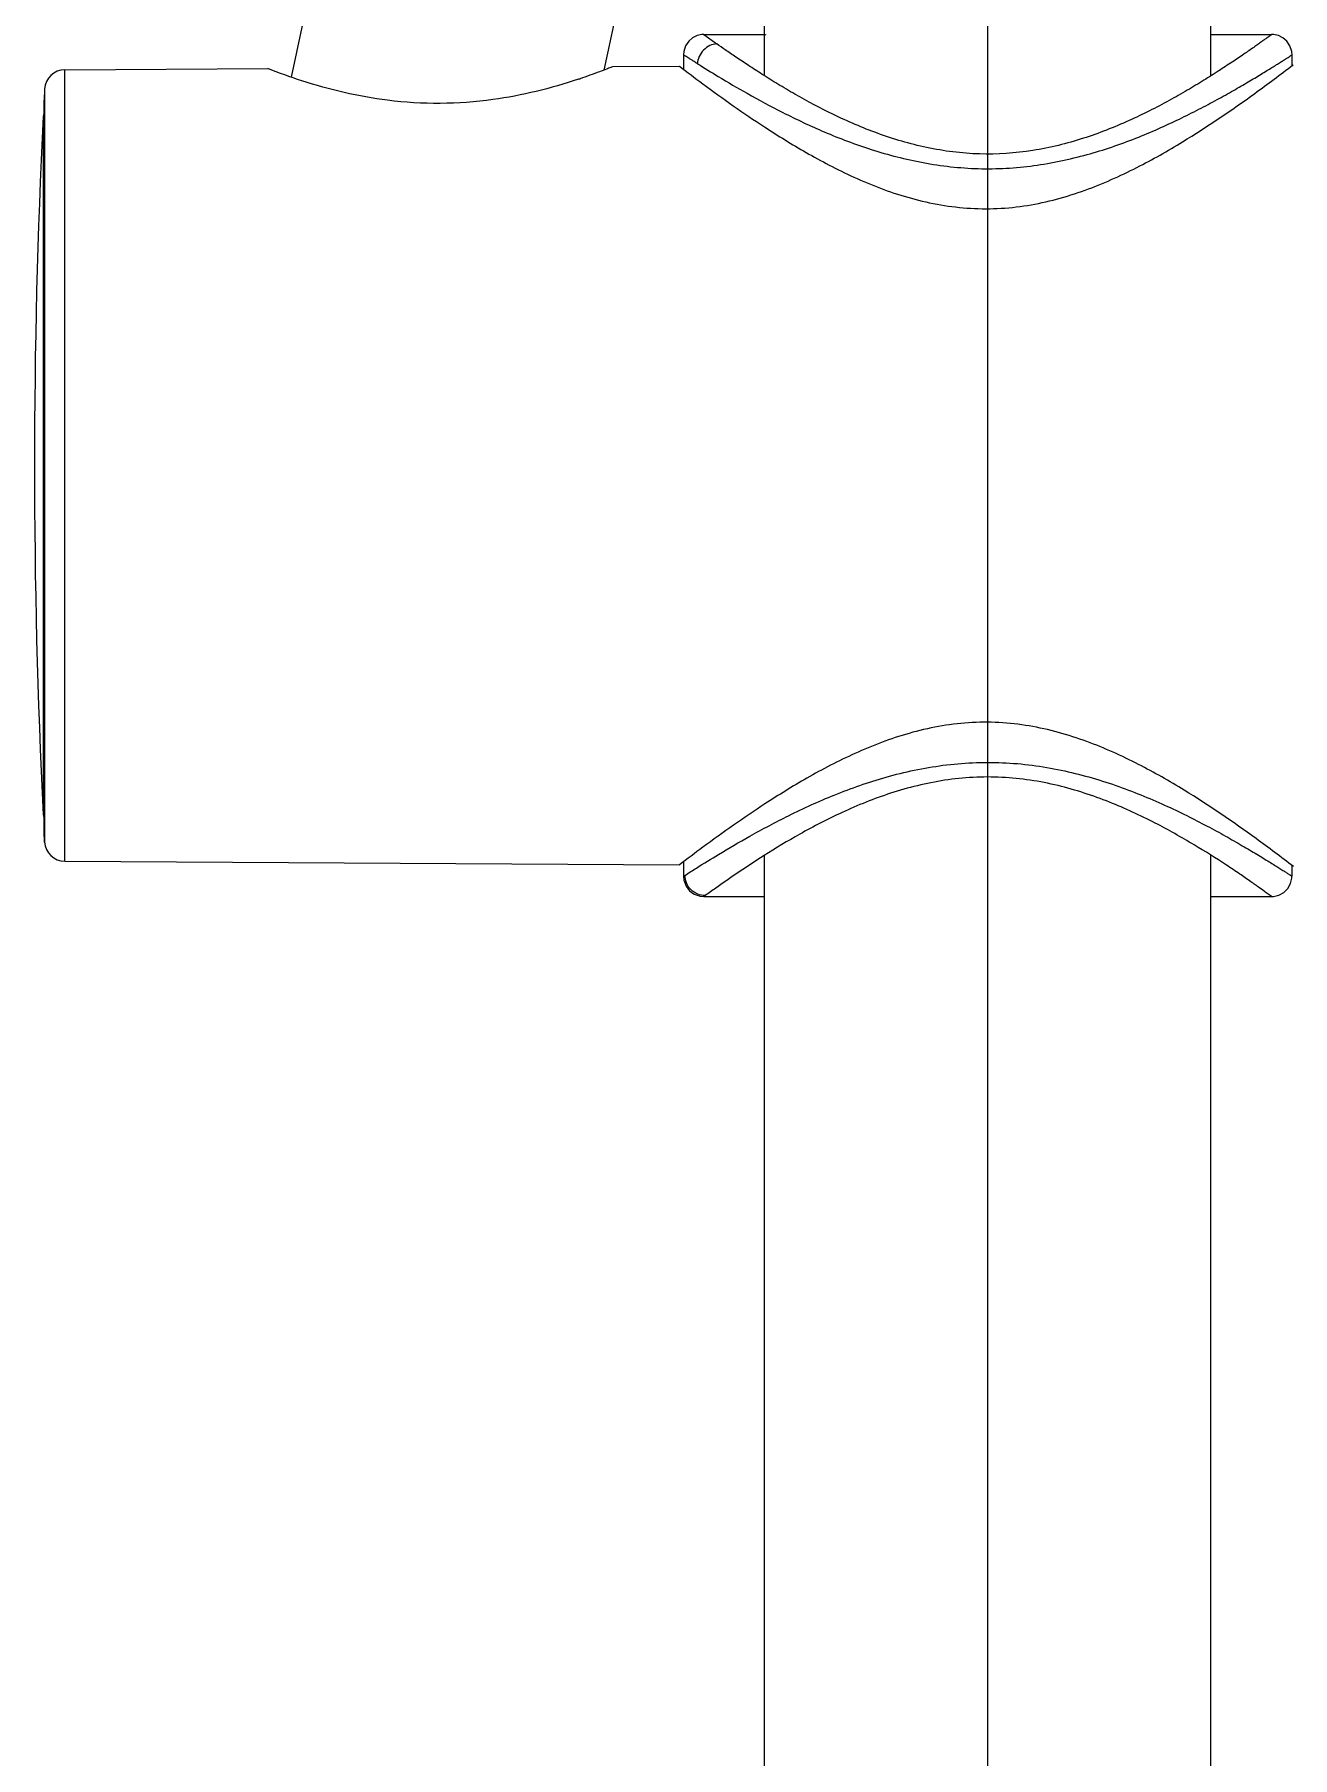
# Model space of a CAD drawing. Extents: x 11377 to 14537, y 53 to 2368.
# Drawn here: x 12476 to 12538, y 724 to 808.9 of the extents above; entities that cross this region are included whole.
import ezdxf

# ---------------------------------------------------------------- set-up
doc = ezdxf.new("R2010")
doc.units = 0
doc.header["$LTSCALE"] = 10
doc.header["$MEASUREMENT"] = 0
doc.linetypes.add('CENTER2', pattern=[28.575000000000003, 19.05, -3.175, 3.175, -3.175])
doc.layers.add('Cneter', color=1, linetype='CENTER2', lineweight=13)
doc.layers.add('DEF_LAYER_ASSEM_MEMBER', color=7, linetype='CONTINUOUS')

msp = doc.modelspace()

# ---------------------------------------------------------------- linework, layer by layer
at = {"layer": 'Cneter', "lineweight": 5, "ltscale": 0.5}
msp.add_line((12522.96491942544, 572.0034884840861), (12522.96491942544, 1404.222446660824), dxfattribs=at)
at = {"layer": 'DEF_LAYER_ASSEM_MEMBER', "color": 7, "linetype": 'Continuous'}
for p, q in [((12511.96491942544, 806.855057171073), (12511.96491942544, 1066.99056895775)), ((12533.96491942544, 808.8970485678619), (12533.96491942544, 948.7957137136073)), ((12533.96491942544, 806.8553120738943), (12533.96491942544, 829.8379543981137)), ((12490.25879655954, 814.4589161041622), (12488.62791153864, 806.7862053296631)), ((12505.46132650014, 813.8351810317654), (12504.03817743644, 807.1397910963642)), ((12508.96491942544, 808.8970485679638), (12511.96491942544, 808.8970485679638)), ((12533.96455460424, 808.8970485679638), (12536.96258160753, 808.8970485679638)), ((12536.96487089054, 808.8970133559633), (12536.96506801944, 808.8970484774654)), ((12507.96491942544, 807.8970485679638), (12507.96491942544, 807.1829237241654)), ((12537.96491942544, 807.8970477612638), (12537.96491942544, 807.362078831964)), ((12477.45899360823, 807.1559023408627), (12487.46446370504, 807.2151940155636)), ((12504.48217838204, 807.3160397321626), (12507.76587135644, 807.335498653465)), ((12476.46637788614, 806.2099086462622), (12476.43741299824, 805.6662074697633)), ((12476.43700073413, 805.4288330598647), (12476.43700073413, 769.8652640760629)), ((12476.46637788614, 769.0841884896654), (12476.43741299824, 769.6278896661643)), ((12477.45899360633, 768.1381947950649), (12507.76587588483, 767.9585984555633)), ((12507.96491942544, 768.111324528265), (12507.96491942544, 767.3970485679638)), ((12511.96491942544, 586.3137020098511), (12511.96491942544, 768.4366333408725)), ((12533.96491942544, 586.3137020098511), (12533.96491942544, 768.4395596213362)), ((12537.96491942544, 767.9321591312619), (12537.96491942544, 767.3970503242635)), ((12508.96491942544, 766.3970485679638), (12511.96491942544, 766.3970485679638)), ((12533.96491936534, 766.3970485679638), (12536.96490371993, 766.3970485679638))]:
    msp.add_line(p, q, dxfattribs=at)
at = {"layer": 'DEF_LAYER_ASSEM_MEMBER', "color": 9, "linetype": 'Continuous'}
for p, q in [((12508.96491942544, 808.8970485679638), (12509.60707598564, 808.4378749177631)), ((12512.03981924674, 808.8570429499632), (12511.96492899194, 808.8970442404643)), ((12477.45899361023, 768.1381947950649), (12477.45899360823, 807.1559023408627)), ((12476.46637788614, 806.2099086462622), (12476.46637788614, 769.0841884896654)), ((12476.43741299824, 769.6278896661643), (12476.43741299824, 805.6662074697633)), ((12476.39634520053, 804.8658367415628), (12476.39634520053, 770.4282603943648)), ((12507.96479731613, 767.397595022263), (12508.03616860394, 767.4435250884635)), ((12509.03260571314, 766.4452278201643), (12508.96490372183, 766.3970540779628))]:
    msp.add_line(p, q, dxfattribs=at)
at = {"layer": 'DEF_LAYER_ASSEM_MEMBER', "color": 7, "linetype": 'Continuous'}
for points in [[(12508.96525318413, 808.8964252139631), (12508.87463250053, 808.8922068663633), (12508.63724420884, 808.840926044064), (12508.41486832323, 808.7305935511649), (12508.21988035223, 808.5623037113619), (12508.06841431413, 808.3372085602641), (12507.97923612904, 808.0590353932639), (12507.96586212583, 807.8968935474622)], [(12537.96506399474, 807.8970386684632), (12537.95170725643, 808.059151411464), (12537.86270799894, 808.3370743319647), (12537.71117914763, 808.5624842608631), (12537.51605378753, 808.7310211900622), (12537.29349024883, 808.8415170313638), (12537.05590250814, 808.8928609066643), (12536.96488299624, 808.8970746902633)], [(12507.96479687103, 767.3970643588655), (12507.98292219223, 767.2082029646626), (12508.08940559503, 766.9144906282636), (12508.26415220433, 766.6838036688641), (12508.49792006623, 766.513133556462), (12508.79275822444, 766.4120671022647), (12508.96493777144, 766.3970345234629)], [(12536.96476740794, 766.397531014165), (12537.04928138214, 766.4012040765629), (12537.31015756674, 766.4592565370622), (12537.55635210804, 766.5920125732628), (12537.75889910694, 766.7908424697634), (12537.89652652624, 767.0357315260626), (12537.95928479554, 767.2979874200646), (12537.96432122013, 767.3971287434651)]]:
    msp.add_lwpolyline(points, dxfattribs=at)
for centre, radius, start, end in [((12477.46491943014, 806.1559198987634), 1, 90.3395265710322, 176.9051679198096), ((12494.02809196983, 832.9797889322654), 27.7102984015, 288.4342545855353, 288.594055956991), ((12819.79323412644, 787.6470485679638), 343.8283147011, 177.1294489345408, 182.8705510654591), ((12476.69596876924, 804.8508128583635), 0.3, 150.1023593079431, 177.1294489345408), ((12476.69596876924, 770.4432842775641), 0.3, 182.8705510654591, 209.8976406920569), ((12477.46491943014, 769.1381772371642), 1, 183.0948320801904, 269.6604734289678)]:
    msp.add_arc(centre, radius, start, end, dxfattribs=at)
at = {"layer": 'DEF_LAYER_ASSEM_MEMBER', "color": 9, "linetype": 'Continuous'}
for points, start_tangent, end_tangent in [([(12536.96507212304, 808.8970483093653), (12536.96234889514, 808.8944604814642), (12536.95176590814, 808.8867042994643), (12536.93356668943, 808.8738093371649), (12536.90799476593, 808.8558051678629), (12536.87529366494, 808.8327213653647), (12536.83570405844, 808.8045882332626), (12536.73634161524, 808.7334180694634), (12536.61029395954, 808.6429307035651), (12536.45781212424, 808.5337977653653), (12536.27927319764, 808.4067997766651), (12536.07531292824, 808.2629407013628), (12535.59385154324, 807.9288019105625), (12535.01975480514, 807.5403201121626), (12534.35979932063, 807.1071432677636), (12533.61924910894, 806.6396237064655), (12532.80270276354, 806.1485028439638), (12531.91424903804, 805.6449348323622), (12529.93087145204, 804.6508944081652), (12527.67906498594, 803.7792353765653), (12525.18946631924, 803.1801850394622), (12522.55666830644, 803.0067714643628), (12519.95289437734, 803.3266111270641), (12517.52964269443, 804.0258452900634), (12515.35883771333, 804.9501083874638), (12513.45988864454, 805.9559000557638), (12512.61544300603, 806.4532855966645), (12511.84456409424, 806.9311205604645), (12511.15311901294, 807.3786839630629), (12510.54621547254, 807.7855822464626), (12510.02560968074, 808.1416245667642), (12509.60707598564, 808.4378749177631)], (0.9999883854181908, 0.004819650269455098), (-0.8047733572433047, 0.5935822129000671)), ([(12508.65143150844, 807.4576222046635), (12508.49292611094, 807.5573763360626), (12508.35436100473, 807.6450602096629), (12508.23626021433, 807.7203177441625), (12508.13907009474, 807.7827713442639), (12508.06309926353, 807.8320052631643), (12508.03316304993, 807.8515337885656), (12508.00863509314, 807.8676113674628), (12507.98953184674, 807.8802185616623), (12507.97586821634, 807.8893384443654), (12507.96765910744, 807.8949540886642), (12507.96491942544, 807.8970485679638)], (-0.8469046271861718, 0.5317448189222452), (0, 1)), ([(12508.65143150844, 807.4576222046635), (12509.67895327734, 806.8260951766642), (12511.09810869233, 805.9970760631622), (12512.85391785653, 805.0570872435637), (12514.90515389454, 804.0971491731652), (12517.22471223644, 803.228172733765), (12519.78015705643, 802.5816574920646), (12522.49703400963, 802.2851742936655), (12525.24098684804, 802.4352793867656), (12527.86244300604, 802.9774821730643), (12530.26703048544, 803.7859757657643), (12531.37341520494, 804.2488233054646), (12532.41185386284, 804.7289971643622), (12533.37922420894, 805.2123429338644), (12534.27170586164, 805.6862166695646), (12535.08416172184, 806.1397251412636), (12535.81060502754, 806.5622675544655), (12536.44424310484, 806.9431084622629), (12536.72394590924, 807.114285570864), (12536.97761891324, 807.2706704296652), (12537.20429793224, 807.4112804100623), (12537.40301897434, 807.5355131824654), (12537.57283167104, 807.6427636239641), (12537.71295873664, 807.7322600213629), (12537.82274199314, 807.8031160226637), (12537.86605138534, 807.8312785511625), (12537.90155857514, 807.8544906208626), (12537.92923096324, 807.8727124637626), (12537.94903656054, 807.885905192863), (12537.96094337763, 807.8940299209644), (12537.96491942544, 807.8970477612638)], (0.8494639394400729, -0.5276466768500986), (0, 1)), ([(12509.60705399204, 808.4378725011629), (12509.26904072714, 808.3509291738628), (12508.95421784874, 808.1282414703637), (12508.73686483354, 807.8050349110636), (12508.65143302424, 807.4576332808647)], (-0.9976262013370625, -0.06886190823512761), (-0.06764917965172496, -0.9977091702958577)), ([(12508.03616605663, 767.4439264864632), (12508.60370816763, 767.8056410279642), (12509.69210280484, 768.4770852789625), (12511.22891732214, 769.3717517400655), (12513.14751660624, 770.3846195051628), (12515.39963379053, 771.4022424295654), (12517.95250803493, 772.2842446785653), (12520.75638342954, 772.8678535491636), (12522.21994070254, 772.9979915205622), (12523.69626953904, 772.9987088782655), (12526.58851366154, 772.626236688764), (12529.27759855003, 771.8752310915625), (12530.51931962703, 771.4080602463655), (12531.68549229054, 770.9067136356643), (12532.77268962544, 770.390123543264), (12533.77683583594, 769.8749113335653), (12534.69266711894, 769.3758856126624), (12535.51349057873, 768.9064186122632), (12536.23138623214, 768.480007557464), (12536.54900772063, 768.2871774847627), (12536.83748723353, 768.1101726641646), (12537.09562389833, 767.9505557839657), (12537.32224527394, 767.8092971097649), (12537.51618841674, 767.6871806030649), (12537.67639428024, 767.5850921017627), (12537.74358403924, 767.5419031389647), (12537.80203148143, 767.5041408419638), (12537.85163649514, 767.4719474969643), (12537.89231463254, 767.4454380020652), (12537.92402088833, 767.424658289965), (12537.94671636844, 767.4096436081636), (12537.95467291323, 767.4043091683634), (12537.96036217883, 767.4004292038626), (12537.96491942544, 767.3970503242635)], (0.8371898745275471, 0.5469123458000833), (0, -1)), ([(12536.96490371993, 766.3970835414657), (12536.89478586914, 766.4469714923653), (12536.69549445694, 766.5895642204632), (12536.37347156394, 766.8196942264622), (12535.93478592564, 767.1295165638621), (12535.38517311343, 767.5089855095648), (12534.73129332364, 767.9464649315632), (12533.14047444944, 768.9457143442633), (12531.21285382304, 770.0224253370652), (12528.97032520954, 771.0504727725638), (12526.43042535434, 771.8652205789622), (12523.66315699153, 772.2751697318636), (12522.24398739334, 772.2741082886641), (12520.84020563134, 772.1299316434634), (12518.17416849274, 771.4903458628651), (12515.78226835504, 770.5433227345638), (12513.69788336324, 769.4729105665647), (12511.93972141133, 768.4206905286628), (12510.54284660284, 767.5008769503656), (12509.55493698574, 766.8146361902654), (12509.03260571314, 766.4452278201643)], (-0.7931451627191591, 0.6090326352956784), (-0.8115741292985705, -0.5842494609781571)), ([(12509.03302228083, 766.4452262168634), (12508.66774577144, 766.5169457044649), (12508.33072474744, 766.7397129270648), (12508.10813865373, 767.0774325200655), (12508.03616738263, 767.4437455987645)], (-0.9999835074322618, 0.005743245029744885), (-0.006829311176259339, 0.9999766799825174))]:
    msp.add_spline(points, degree=3, dxfattribs=dict(at, start_tangent=start_tangent, end_tangent=end_tangent))
at = {"layer": 'DEF_LAYER_ASSEM_MEMBER', "color": 7, "linetype": 'Continuous'}
for points, start_tangent, end_tangent in [([(12502.79053920013, 806.6913854806626), (12498.56802188553, 805.6866771236637), (12495.97192280934, 805.4991709839633), (12493.37421537394, 805.6544915007653), (12489.14950726464, 806.6117401059637), (12487.46446370504, 807.2151940155636)], (-0.9486876981833315, -0.3162145653122452), (-0.9306461618901214, 0.3659203757092329)), ([(12504.48217838204, 807.3160397321626), (12504.45963477813, 807.3052505015621), (12504.37966137424, 807.2731247951633), (12504.16098712204, 807.187084360965), (12503.83017892593, 807.0604480657639), (12502.86382496094, 806.7159266875642)], (-0.8914887897985372, -0.4530427547853952), (-0.9478020676171879, -0.3188592802798496)), ([(12507.76491942543, 807.3344833063638), (12508.91035076314, 806.4723459857632), (12511.95502671743, 804.3439563984648), (12514.00635681493, 803.0839696829644), (12515.14700024643, 802.4596640113632), (12516.36284251664, 801.8648248309655), (12519.01993870523, 800.871218616463), (12521.93347865234, 800.3410096657644), (12523.43689392073, 800.3172965672638), (12524.92822990464, 800.4704813016651), (12527.76108523754, 801.2230472709634), (12530.31594274284, 802.3405661171637), (12532.57394550883, 803.6071884214653), (12536.13228155814, 805.9942660452652), (12538.01821544723, 807.4027601189628)], (0.7946248075210783, -0.6071008279290099), (0.7931206661799864, 0.6090645358894364)), ([(12538.03880077053, 767.8755242816624), (12536.19559616074, 769.253893897865), (12532.65464523264, 771.6372011590647), (12530.39982626354, 772.9102780944631), (12527.84674798654, 774.0409029746625), (12525.01197319003, 774.8088105489624), (12523.51817285443, 774.9748111941626), (12522.00996712684, 774.9648525178636), (12519.08358643224, 774.4445754584631), (12516.41283641254, 773.4503923346638), (12514.04238183114, 772.2304185266621), (12511.97939183583, 770.9659037220626), (12508.91729720563, 768.8268605923622), (12507.76491942543, 767.9596186195631)], (-0.7929583203835052, 0.6092758834342373), (-0.7946416312223263, -0.6070788070162889))]:
    msp.add_spline(points, degree=3, dxfattribs=dict(at, start_tangent=start_tangent, end_tangent=end_tangent))

doc.saveas('drawing.dxf')
